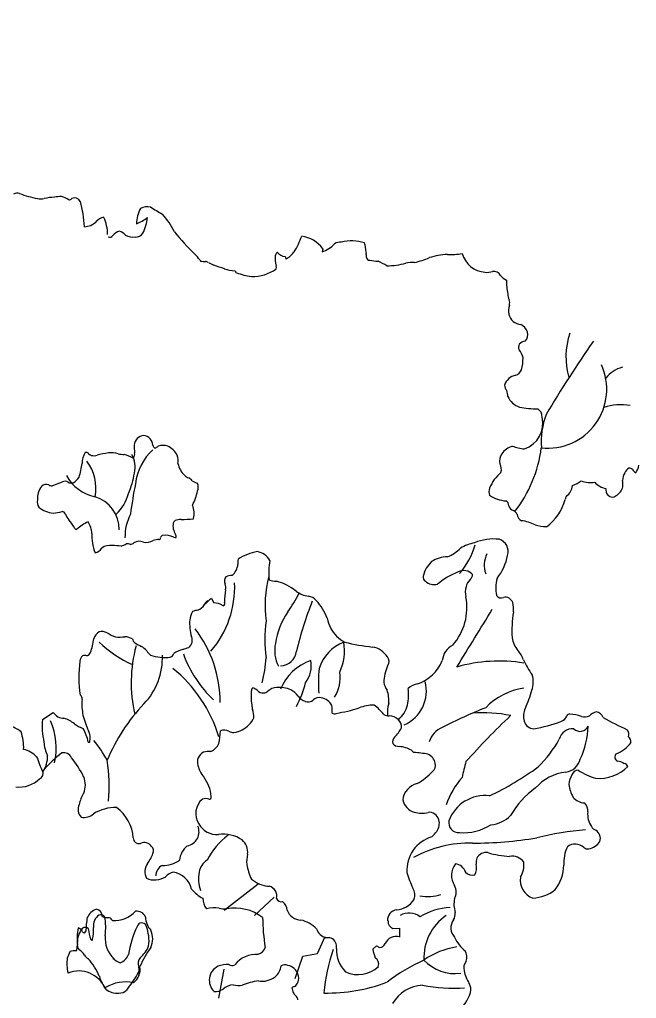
# Model space of a CAD drawing. Header units: millimetres. Extents: x -17017 to 2697, y 1903 to 18260.
# Drawn here: x -16954.924 to -16954.6, y 18241.395 to 18241.909 of the extents above; entities that cross this region are included whole.
import ezdxf

# ---------------------------------------------------------------- set-up
doc = ezdxf.new("R2010")
doc.units = ezdxf.units.MM
doc.linetypes.add('0', pattern=[0])
for name, color, linetype in [('1', 7, 'Continuous'), ('CAY', 94, 'Continuous'), ('DIENHOA', 3, 'Continuous')]:
    doc.layers.add(name, color=color, linetype=linetype)

# ---------------------------------------------------------------- blocks, each defined once
blk = doc.blocks.new('Cay73-mb')
at = {"layer": 'DIENHOA'}
for p, q in [((440.9, 1804.4), (439.4, 1797.5)), ((197.7, 1041.1), (202.8, 1031.3)), ((-171, 777.2), (-147.8, 792.3)), ((225.5, 360.7), (300.1, 418.1)), ((291.5, 349.2), (334.5, 389.4)), ((594.1, 320.7), (608.7, 321.7)), ((608.7, 321.7), (608.7, 302)), ((429.2, 266), (446.4, 303.3)), ((558.4, 282.5), (550, 275.3)), ((380.4, 211.5), (397.6, 260.3)), ((397.6, 260.3), (429.2, 266)), ((214, 168.4), (225.5, 231.6))]:
    blk.add_line(p, q, dxfattribs=at)
for centre, radius, start, end in [((-225.8, 1908.1), 17.5, 74.1259, 117.8869), ((-132.8, 2164.7), 255.5, 249.7833, 258.8707), ((-174.6, 1950.1), 36.9, 258.2367, 281.7633), ((-141.1, 1795.5), 121.4, 91.91, 102.3339), ((-131.1, 1846.7), 71.5, 88.63, 101.3051), ((-148.5, 1852.8), 68.1, 59.2747, 73.7465), ((-113.2, 1919.9), 8.59, 266.4252, 317.1603), ((-101.1, 1900.6), 14.6, 29.769, 113.3761), ((-318.6, 1842.5), 239.3, 2.3939, 15.8497), ((116.3, 1854.8), 82.4, 152.9978, 177.2725), ((58.9, 1861.3), 34.7, 80.2895, 117.4642), ((330, 2304.8), 487.6, 237.042, 240.6102), ((-80.2, 1888.9), 36.4, 271.1012, 315.651), ((-28.7, 1837.9), 36.1, 103.4888, 134.9875), ((-115.5, 1836.2), 86.5, 359.472, 25.1544), ((-25.4, 1990.4), 144.5, 294.2624, 305.2058), ((-43.8, 1882.4), 102.2, 334.3492, 354.3533), ((-47.5, 1755.1), 186.2, 27.6707, 42.0617), ((4.4, 1816.4), 27.5, 105.4162, 141.9408), ((-14.9, 1811.5), 33.7, 42.1088, 69.1539), ((31.9, 1850.5), 20.5, 270, 323.1101), ((446.1, 2093.5), 414.1, 217.4627, 226.599), ((-24.2, 1837.5), 8.04, 244.5757, 329.0055), ((27, 1864), 34.3, 240.472, 278.2978), ((216.9, 1897.1), 189.7, 328.3451, 339.8521), ((386.7, 1765.6), 66.6, 35.5469, 82.8734), ((479.7, 1796.1), 23, 85.7036, 124.1657), ((503.2, 1729.5), 92.1, 71.9052, 103.6459), ((516.1, 1808.8), 17.8, 353.6719, 27.8919), ((357.1, 1781.7), 21.7, 135.0609, 155.5609), ((363.9, 1816.1), 29.3, 220.5949, 259.9042), ((327.2, 1837.3), 64.7, 301.1651, 322.1149), ((417.2, 1862.1), 68.3, 288.9744, 316.5079), ((569.9, 1806.8), 36.2, 180, 198.9204), ((436.9, 1780.3), 99.8, 2.8898, 8.5289), ((1.2, 1642.1), 219.9, 38.8551, 43.1977), ((178.8, 1782.6), 6.8, 201.7989, 228.1783), ((182.4, 1817.3), 40.6, 258.4234, 273.2057), ((181.9, 1757.2), 19.7, 62.4967, 82.0097), ((296.3, 1963.8), 216.4, 240.8921, 244.5629), ((393.9, 1783.2), 57.1, 172.5138, 196.8178), ((373, 1789.4), 14.4, 188.5289, 211.429), ((542.8, 1785.6), 6.17, 182.489, 276.2956), ((607.3, 2183.7), 409.3, 261.0254, 263.5791), ((503.3, 1640), 148.9, 58.7203, 66.9698), ((637.1, 1677.7), 96.6, 87.6068, 98.929), ((572.5, 2034.4), 269.1, 284.7812, 292.0851), ((726.6, 1607.8), 184.9, 94.2435, 106.6293), ((721.2, 1913.7), 121.8, 266.1219, 281.2601), ((799.7, 1809.6), 56.8, 195.6599, 265.3183), ((42.3, 1274.5), 519.4, 69.2785, 71.9374), ((264.3, 1898.1), 142.9, 254.493, 263.8059), ((240.4, 1830.6), 71.7, 258.4639, 263.704), ((236.7, 1739.4), 20.5, 38.1092, 53.6094), ((308.5, 1900.5), 158.5, 249.4154, 261.4596), ((286.3, 1836.5), 92.8, 269.2359, 304.8317), ((325.5, 1763.5), 14.1, 347.0082, 12.9918), ((578.9, 1929.6), 162.4, 270.6162, 285.4588), ((798.7, 1790.3), 37.5, 264.29, 289.9586), ((813.6, 1737.2), 18, 30.3291, 96.5456), ((856.1, 1766.8), 33.9, 217.2377, 245.4485), ((996.2, 1733.7), 154.2, 179.1574, 190.5316), ((870.9, 1705.5), 26.3, 180, 208.0753), ((829.6, 1686.2), 19.4, 343.7329, 21.0395), ((878.6, 1669.4), 32.5, 159.5177, 226.966), ((878.1, 1675.3), 36.7, 233.8447, 261.9406), ((861.2, 1613.2), 28.3, 18.9961, 65.3787), ((884.4, 1583.9), 18.9, 94.8435, 140.1005), ((869, 1616.9), 19.8, 314.364, 16.1459), ((3047.7, 193.4), 2459.9, 145.0373, 149.4875), ((1135.7, 1568.5), 163.9, 161.6213, 196.099), ((882.4, 1589.3), 14.2, 151.8189, 203.4087), ((844.2, 1560.1), 34.5, 10.0411, 43.0938), ((795.1, 1564.6), 83, 342.9981, 1.061), ((855.7, 1547.5), 20.2, 288.5958, 338.9605), ((932.5, 1497.6), 128.3, 263.4877, 24.7779), ((1110.6, 1482), 65.5, 103.8678, 142.6726), ((867.6, 1497.7), 31.2, 100.0794, 163.5515), ((859.6, 1509), 22.1, 186.341, 220.0614), ((718.3, 1466.5), 127.6, 6.9282, 12.8058), ((883, 1498.3), 41.4, 203.3203, 252.0128), ((908.7, 1645.4), 190.4, 258.3421, 270.3979), ((898.8, 1437), 21.2, 0.279, 58.1373), ((1093, 1341.2), 122.7, 81.03, 108.3007), ((861.1, 1424.3), 60.3, 289.6814, 12.2036), ((1089.2, 1382.1), 171.6, 159.4415, 183.9855), ((51.5, 1374.5), 22.1, 93.9497, 176.6183), ((47.4, 1373.9), 22.8, 4.1978, 83.5844), ((87.7, 1370), 58.6, 174.3034, 190.7879), ((76.5, 1375.1), 6.37, 175.4238, 248.6129), ((67.6, 1388.1), 20, 289.1701, 313.6634), ((91.9, 1341), 34.3, 72.1895, 107.8105), ((83.9, 1334.1), 43.6, 26.3116, 64.8518), ((874.2, 1322.7), 54.7, 111.1024, 141.2771), ((889.5, 1464.7), 97.4, 248.9514, 265.237), ((637, 1404.9), 283.1, 321.8403, 352.9416), ((-39.6, 1335.1), 45, 147.4119, 179.0119), ((-75.3, 1355), 4.92, 47.4164, 117.3995), ((-56.8, 1372.9), 20.8, 223.2742, 249.364), ((-58.4, 1374.4), 21.8, 254.7499, 288.6183), ((-9.5, 1206.7), 153, 96.6721, 105.9402), ((-20.5, 1313.6), 45.6, 71.4494, 98.5279), ((21.8, 1545.8), 191.1, 261.637, 265.687), ((-61.1, 1153.3), 213.4, 65.5366, 71.2474), ((-26.1, 1327.7), 57.2, 346.9803, 29.0524), ((16.2, 1356.5), 14.2, 320.7009, 10.3489), ((154.4, 1276), 123.4, 133.2954, 172.8756), ((84.2, 1340.9), 40.8, 352.1867, 17.9776), ((854, 1341.6), 27.2, 145.7476, 193.8989), ((-273.8, 1359.8), 190.7, 343.5028, 352.7833), ((-150.5, 1282.3), 96.1, 348.5444, 37.3186), ((175.3, 1347.5), 52.2, 193.5023, 226.0123), ((805.7, 1322.8), 25.1, 344.2208, 29.2006), ((1128.4, 1299.2), 32.8, 126.4738, 150.252), ((1106.8, 1307.1), 18.6, 57.4059, 83.291), ((1096.2, 1336.4), 34.8, 323.1266, 353.2656), ((-38.3, 1352.7), 91.3, 208.1614, 258.6002), ((-130.2, 1334.2), 48.5, 302.6477, 323.9632), ((-134.3, 1338.8), 165.7, 335.4873, 351.6568), ((158.3, 1331.1), 28.6, 227.7407, 249.6276), ((131.3, 1276.3), 32.8, 41.1425, 58.6841), ((881.1, 1253), 81.2, 129.1519, 159.2346), ((1124.9, 1299.8), 29.4, 147.8427, 182.2909), ((1133.5, 1332.1), 19.1, 209.3608, 240.6464), ((-140.1, 1259.5), 42, 141.6083, 184.5833), ((-163.1, 1277.2), 13, 64.0655, 140.1159), ((-151.3, 1297.6), 10.6, 235.0842, 275.4385), ((-231.2, 1536.3), 262.1, 287.9942, 293.3105), ((-122.4, 1284.3), 12.5, 55.1848, 114.4299), ((-107.3, 1317.2), 24, 250.7321, 277.8506), ((862.9, 1120.1), 848.4, 168.363, 172.8756), ((172.1, 1320.2), 27.5, 234.2598, 260.8017), ((143.4, 1284.9), 25.6, 338.8906, 18.4436), ((950.6, 1292.2), 35.9, 308.0853, 352.4188), ((958.6, 1359.2), 76.9, 291.0351, 307.3537), ((1025.5, 1343.5), 49.7, 246.0402, 281.0438), ((1064.6, 1319.3), 38.5, 219.6477, 260.8687), ((1064.8, 1293.5), 32.5, 300.9606, 344.2218), ((1033.1, 1289.1), 63.1, 355.9139, 8.6679), ((-78.3, 1191.8), 74.7, 359.3599, 72.906), ((-72.2, 1292.2), 91.4, 312.9801, 345.965), ((40.2, 1302.1), 129.8, 333.5395, 348.2557), ((822.6, 1274), 19.1, 155.7696, 204.2304), ((848.2, 1332.7), 79.2, 237.098, 264.4074), ((986.8, 1254.1), 17.1, 145.0613, 169.6939), ((1079.9, 1280), 21.4, 176.5313, 220.3429), ((1072.9, 1276), 13.5, 226.7393, 309.6813), ((-161.8, 1251.6), 20.7, 167.3624, 213.7231), ((-141.4, 1288), 60.9, 231.8524, 264.0889), ((120.8, 1227.2), 39.4, 342.3492, 25.5998), ((834.6, 1242.7), 12.6, 2.3134, 62.2444), ((861.5, 1247.3), 14.8, 196.2621, 253.7451), ((867.7, 1283.8), 105.7, 305.4898, 345.3947), ((-155.7, 1331.3), 104.2, 274.3972, 285.2348), ((-128.7, 1223.4), 7.39, 13.9834, 86.4249), ((67.8, 1333.4), 218.1, 209.7534, 213.6672), ((121.2, 1174.8), 112.2, 153.2062, 180.8069), ((842.4, 1211.3), 26.4, 30.4343, 55.623), ((883.5, 1226.9), 18.5, 186.9121, 241.526), ((-203.5, 1133.7), 119.5, 30.2481, 41.2784), ((-9.6, 1088.7), 134.8, 117.3847, 129.9771), ((-117, 1178.9), 54.2, 4.3892, 32.9976), ((146.6, 1198.6), 32.8, 167.8486, 190.3036), ((123.8, 1203), 9.61, 123.8984, 164.8289), ((134.9, 1161.6), 52.1, 93.5013, 108.4372), ((131.7, 1423.9), 210.4, 270, 277.2845), ((865.5, 1126.5), 84.7, 62.6484, 83.7589), ((930.4, 1285.8), 88, 252.8035, 269.1198), ((-97.6, 1194.5), 2.8, 192.0988, 299.0282), ((39.9, 1177.9), 103.1, 177.1126, 200.995), ((94.7, 1171.6), 8.14, 120.3729, 164.4708), ((96, 1129.5), 49.4, 66.6899, 96.338), ((589.3, 1375.6), 509, 201.0495, 202.5483), ((112.3, 1175), 8.85, 355.9149, 38.0133), ((-23.8, 1127.2), 29.8, 80.1087, 127.0833), ((-22.2, 984), 172.7, 82.3744, 88.8313), ((-45.1, 1267.9), 121.7, 292.1025, 297.9161), ((14.3, 1147.3), 13.3, 60.5938, 100.4879), ((18.2, 1174.7), 16, 279.4591, 308.9816), ((40, 1145.3), 20.6, 63.4825, 124.6859), ((53.1, 1202), 38.5, 264.1246, 297.3459), ((83.7, 1124.3), 45.4, 90.7265, 106.499), ((83.2, 1173.3), 3.65, 268.2649, 7.168), ((119.5, 1186.2), 11.9, 251.059, 277.9914), ((612.2, 1205.4), 168.1, 319.0363, 343.7384), ((791.9, 1067), 97.6, 101.5681, 120.9277), ((814.3, 1060.9), 110, 83.8808, 112.3768), ((817.4, 1143.4), 28.2, 342.7608, 72.3526), ((-57.7, 1158.5), 17.6, 274.4656, 334.9062), ((319, 1030.1), 115.2, 100.468, 123.1372), ((291.2, 1105), 39, 29.0622, 79.848), ((662.4, 1238.9), 118.6, 295.3329, 312.0156), ((843.6, 1113.6), 50.6, 150.9432, 201.428), ((727.5, 1157.7), 119, 322.0608, 349.0442), ((217.3, 1119.7), 38.5, 311.8567, 354.1543), ((283.7, 1119.9), 28.4, 166.5947, 188.4265), ((472.7, 1096.5), 149.9, 169.4547, 185.7034), ((718.5, 1076.9), 59.9, 131.859, 167.4639), ((711.3, 1073.6), 58.1, 88.2306, 124.423), ((241.9, 1062.2), 28.8, 87.8188, 115.5613), ((669.7, 1087.3), 10, 165.0349, 240.6569), ((792.4, 952.6), 156.6, 110.9312, 130.2987), ((748.6, 1075), 26.8, 43.6199, 117.1163), ((753.3, 1093.5), 14.7, 309.3839, 359.8973), ((33.5, 1065.9), 215.1, 319.373, 2.4369), ((240.6, 1079.4), 14.2, 141.8546, 207.7571), ((204.1, 1065.6), 24.9, 347.4719, 16.77), ((560, 1026.6), 245.1, 165.1356, 188.1308), ((345.7, 1156.6), 78.3, 253.505, 265.5243), ((310.7, 967), 115.3, 51.4234, 75.4739), ((684.6, 1101.9), 30.6, 229.686, 282.2577), ((779.4, 1062.2), 26, 129.8787, 170.1284), ((906.5, 1062.6), 87.9, 165.5274, 189.6999), ((496.4, 1023.5), 270.4, 172.1917, 177.9547), ((82.5, 1210.6), 345, 324.8426, 332.6578), ((419.9, 1108.3), 63.4, 233.8231, 260.4203), ((793, 1054.6), 41.1, 162.8575, 194.0443), ((830.2, 1054.3), 12.2, 212.4755, 294.1312), ((155.5, 1044.3), 31.6, 293.84, 327.9921), ((330.8, 874), 213.6, 128.5581, 134.0625), ((196.9, 1022), 15.6, 117.2912, 159.4451), ((202.8, 993.5), 37.8, 57.0781, 90), ((221.8, 1030.2), 5.26, 287.355, 33.7671), ((1222.9, 720.7), 864.3, 158.6803, 166.2656), ((405.9, 1017.8), 28.2, 42.449, 82.8792), ((335.7, 954.1), 123, 20.9548, 42.2907), ((632.5, 1020.7), 123, 318.4207, 11.2162), ((839.3, 1026.6), 17.1, 18.5912, 104.034), ((793.8, 1017.6), 63.4, 354.5774, 13.175), ((196, 989.3), 45.8, 149.472, 173.6602), ((169.8, 983.2), 32.2, 92.764, 114.229), ((507, 915.7), 171.8, 145.9572, 170.8368), ((-8859, 6865.1), 11300.4, 328.0874, 328.83841), ((1126.7, 970.1), 272.9, 171.2601, 183.1585), ((250.1, 985.8), 99.9, 175.0881, 196.476), ((568.3, 951.7), 254.2, 170.9089, 189.0911), ((512.1, 1006.7), 62.1, 187.9482, 208.9423), ((-31.2, 943.3), 29.6, 122.3878, 161.1479), ((-41.2, 941.1), 27.7, 65.5635, 102.0955), ((27.8, 1056), 106.5, 237.3375, 248.3603), ((-49.6, 813.2), 266.5, 0.1794, 37.3064), ((531.9, 1019.8), 85.9, 210.2181, 239.8161), ((-196.7, 970), 138.6, 340.3473, 352.8693), ((128.6, 1126.2), 251.7, 225.7366, 245.7369), ((-4.7, 1096.4), 139.6, 267.2071, 275.4575), ((6.7, 918.3), 39.2, 61.6132, 87.3368), ((40.2, 956.1), 15.2, 192.5281, 230.328), ((74, 1006.5), 75.8, 235.0064, 247.5112), ((136.9, 949.5), 19.1, 306.2943, 24.559), ((412.4, 927.6), 76.6, 168.3215, 206.9105), ((519.6, 861.9), 90.3, 111.446, 163.0672), ((376.3, 926.8), 111.9, 335.2692, 9.8667), ((622.1, 1523.9), 593.5, 257.0129, 262.9829), ((909.1, 963.2), 55.5, 188.4209, 220.0032), ((-79.6, 929.7), 14.9, 291.8026, 334.7294), ((326.8, 857.7), 304.2, 164.8162, 193.1398), ((24.3, 900), 41.9, 39.4764, 60.4598), ((78.6, 937.2), 24.3, 205.768, 234.9577), ((101.3, 928.2), 16.5, 293.9638, 332.5682), ((148.2, 878.8), 52.8, 104.3601, 127.6493), ((101.4, 1057.1), 131.5, 284.8273, 290.8124), ((377.6, 1006.7), 256.2, 199.7485, 226.8775), ((348.7, 929), 34.7, 270.2106, 354.8051), ((541.6, 887.9), 47.7, 32.3524, 80.299), ((743.8, 901.5), 42.2, 117.2514, 174.3973), ((827.1, 889.8), 54.6, 18.1845, 43.706), ((182.5, 870.2), 274.1, 172.8676, 188.3721), ((-69.7, 901.9), 19.8, 135.2756, 173.1522), ((-78.8, 899.6), 17, 73.8352, 107.022), ((-52.3, 910.7), 143.1, 315.9068, 2.6387), ((95, 1004.9), 92.7, 250.8653, 278.079), ((5.4, 932.9), 312.6, 345.9625, 356.0906), ((450, 803), 108.7, 108.8845, 158.5643), ((354, 894.4), 61.9, 322.8961, 10.6206), ((571.1, 903.5), 14.6, 320.9508, 42.6311), ((619.8, 938.7), 88.4, 288.6475, 338.0451), ((825.8, 567.8), 336.6, 80.7883, 105.944), ((1044.2, 983.3), 182.1, 204.8264, 216.705), ((-81.6, 648.8), 309.1, 17.0334, 50.8585), ((709.6, 855.2), 278.4, 173.1886, 184.357), ((399.9, 868), 79, 327.4737, 8.7469), ((682.3, 852.3), 108.3, 157.1912, 177.3453), ((209.8, 902.6), 198.8, 330.7372, 346.7583), ((617.3, 866), 44.1, 191.3165, 215.1055), ((585.7, 839.6), 81.4, 293.8412, 14.422), ((654.4, 817), 38.5, 99.4215, 134.9829), ((841.3, 858.7), 59, 342.213, 15.4504), ((388.7, 827.7), 104.5, 172.2551, 190.5229), ((289.8, 841.8), 4.63, 124.4731, 180), ((285.6, 829.3), 16.4, 43.491, 84.2906), ((310.3, 851.7), 17, 220.6072, 276.0691), ((310.5, 851.9), 17.1, 275.289, 308.3056), ((339.3, 822.6), 24, 88.1828, 138.9393), ((345.6, 784.9), 62, 65.7529, 95.0852), ((354, 805.9), 39.4, 33.3403, 64.4025), ((518.2, 818.2), 66.9, 354.6745, 19.5839), ((525, 829.7), 103.2, 348.1044, 8.075), ((900.4, 703.5), 143.5, 98.3009, 136.3946), ((545.2, 948.1), 368.4, 336.5319, 343.0456), ((-95.5, 821.8), 11, 352.3997, 51.2326), ((35.9, 810.4), 120.9, 175.2803, 191.4577), ((413, 847.6), 32.9, 217.4663, 250.7597), ((408.7, 832.7), 17.5, 248.157, 310.35), ((433.4, 804.8), 19.9, 77.6388, 132.5606), ((432.5, 793.2), 31.4, 27.3278, 80.5386), ((649.9, 792.5), 67.9, 163.2913, 186.4827), ((-54.5, 879.1), 127.4, 222.9003, 229.3892), ((347.8, 529.6), 409.5, 136.5702, 157.2837), ((323.3, 808.8), 37.3, 180.1586, 195.7839), ((252.5, 783.5), 38, 355.5019, 23.4266), ((390, 795.6), 71.5, 356.0869, 9.6384), ((466.2, 798.8), 9.41, 238.6737, 293.9442), ((402.5, 1190.9), 406.3, 279.5592, 286.848), ((553.5, 719.8), 88.7, 90.4184, 112.0094), ((487, 720.6), 109.8, 37.6418, 53.1327), ((559.8, 827.6), 68.9, 312.0488, 343.845), ((1180.6, -168.2), 1043.9, 111.5865, 117.2975), ((790.1, 490.7), 300.9, 78.3117, 94.2178), ((919.3, 783.6), 40.4, 153.855, 195.0087), ((1049.5, 757.1), 38.5, 107.3931, 133.8021), ((1033.2, 772.5), 21.9, 24.1134, 77.2666), ((-23.1, 761.8), 148.7, 174.0801, 193.3082), ((-289.1, 714.7), 148.1, 347.214, 23.4967), ((-123.6, 814.9), 35.3, 247.0267, 269.0384), ((-146.3, 709.8), 73.2, 52.1185, 72.3998), ((103.6, 833), 192, 194.0701, 204.8369), ((243.2, 801.6), 51.7, 314.994, 335.9146), ((585.4, 807.6), 22.9, 240.1264, 270.9069), ((586, 756.2), 28.4, 45.3813, 90.544), ((593.9, 762), 18.8, 350.7681, 49.9419), ((1892, -323.7), 1521, 133.1898, 138.4657), ((901.9, 778.9), 22.3, 195.0079, 269.4579), ((834.3, 1126.9), 376.4, 280.3122, 289.6545), ((952.6, 793.7), 22.8, 291.3849, 335.3839), ((979.6, 781.6), 6.8, 84.7832, 157.1813), ((974.9, 690.8), 97.7, 71.6547, 86.9037), ((1012.6, 804.4), 22.1, 251.5525, 297.6021), ((1275.6, 1150.3), 430.7, 238.9024, 246.7335), ((-270.5, 682.6), 85.6, 51.9738, 68.1001), ((-318.4, 715.7), 106.3, 357.7958, 18.8108), ((-61.5, 818.5), 64.7, 231.8636, 251.2864), ((-177.6, 704.2), 109.1, 12.4067, 29.0728), ((-104.6, 735.8), 37.8, 349.3726, 26.0825), ((-1388.4, 948.6), 1618.2, 352.0301, 353.0262), ((226.3, 728.9), 24.7, 66.854, 110.2819), ((245.8, 764.6), 16.2, 233.1311, 274.3496), ((235.5, 811.7), 64.3, 280.3175, 313.5002), ((560.4, 781.6), 56.7, 310.5127, 336.4994), ((721.4, 712.8), 50.6, 112.803, 162.6445), ((986.7, 726.3), 30.4, 86.0873, 165.9625), ((1002.5, 770.4), 19.5, 225.0026, 335.6053), ((830.7, 769.9), 189.8, 335.297, 357.7092), ((1093.5, 744.5), 15.7, 340.81, 39.7849), ((-97.5, 730.8), 70.4, 182.5709, 207.6987), ((-69.5, 729.1), 2.12, 225.0214, 351.8228), ((-256.4, 567.9), 256.2, 27.8994, 39.4855), ((610.9, 727.4), 17.5, 140.7599, 190.6369), ((711.3, 873.4), 282.8, 314.9974, 330.3897), ((1098.8, 727.7), 15, 354.6488, 50.9885), ((-225.5, 654.5), 58.6, 44.5871, 76.8696), ((190.5, 684.2), 23.4, 114.7475, 198.8538), ((193.6, 649), 57.9, 86.9233, 102.8745), ((177.9, 743), 40.8, 297.4736, 332.5243), ((607.1, 735.7), 17.7, 220.604, 271.9011), ((599.6, 640.2), 78.2, 63.5405, 84.0745), ((660, 729.1), 31.7, 216.4667, 230.2548), ((1057.8, 767.4), 69.4, 290.0409, 323.7458), ((467.8, 932.4), 693.2, 199.9642, 202.933), ((-221.1, 697), 61.3, 325.4129, 0.9264), ((65.3, 456.8), 314.2, 128.1163, 138.4302), ((-124.8, 685.5), 18.9, 25.01, 101.8455), ((-274.1, 558.6), 214.2, 25.7337, 39.0497), ((-388.4, 631.7), 362.9, 354.8051, 8.8904), ((635, 535.5), 169.2, 77.9045, 88.4087), ((661.3, 677.2), 25.4, 9.1771, 69.0053), ((1695.9, 431), 976, 164.9208, 167.0043), ((965.8, 699.9), 38.4, 278.5797, 345.9625), ((1089.1, 694.6), 10.6, 134.9743, 188.125), ((1088.1, 694.6), 9.66, 188.9805, 244.8086), ((1082.1, 657), 28.9, 54.1231, 86.3119), ((-184.7, 660.9), 15.5, 298.6136, 16.2868), ((220.6, 687.4), 53.3, 191.6241, 222.338), ((577.6, 760.3), 141.4, 299.2834, 316.7597), ((668.5, 677.3), 18.4, 311.1994, 12.5277), ((516.1, 1217.1), 672.1, 295.4613, 306.0051), ((998.3, 651.5), 14.5, 90, 162.9942), ((1096.7, 829.9), 191.2, 239.0237, 251.5805), ((1044.2, 736.1), 87.9, 264.8531, 315.4725), ((1097.7, 670.6), 9.95, 22.6708, 82.2417), ((-222.1, 694.2), 64.8, 263.4294, 313.7529), ((-120.6, 633.8), 43.3, 335.8276, 24.1724), ((113.7, 601.8), 83.8, 4.8993, 36.3492), ((878.2, 534.3), 176.9, 138.9423, 161.5635), ((982.4, 560.7), 101.8, 96.115, 138.9864), ((1048.6, 623.6), 71.8, 153.377, 170.6327), ((656.5, 596.8), 41.3, 103.5822, 173.7722), ((1013.6, 474.9), 187, 125.3088, 150.4109), ((1062.4, 648.3), 85.6, 188.7539, 208.8772), ((-7.6, 573.3), 85.1, 149.7807, 167.9089), ((204.9, 571.6), 41.4, 130.6138, 212.9895), ((185.2, 580.8), 23.4, 71.8753, 107.8781), ((193, 607.4), 4.44, 262.3148, 20.8292), ((651.7, 610.2), 37.4, 193.8208, 252.7845), ((795.1, 526.8), 84.1, 83.1419, 159.862), ((1013.5, 628.9), 34, 220.1813, 267.8525), ((-67.9, 580.4), 25.3, 155.102, 221.6246), ((-11.3, 493.7), 91, 88.7807, 121.895), ((-60.3, 513.6), 87.4, 3.1788, 54.3202), ((996.7, 578), 22.9, 352.4841, 47.5151), ((-81, 597.4), 34.2, 260.3636, 309.2982), ((656.2, 625.5), 53.3, 252.9905, 285.8401), ((672.9, 551.9), 22.4, 16.321, 95.6098), ((664.1, 550.8), 31.3, 324.5097, 13.6701), ((737.4, 551.6), 21.7, 168.8739, 274.3983), ((801.9, 616.4), 69.5, 275.0324, 314.9974), ((1064.6, 569.6), 45.5, 173.2404, 214.8563), ((139.4, 532), 31.3, 280.6503, 23.2005), ((209.1, 570.4), 44.4, 208.7023, 275.281), ((747.4, 643), 113.4, 265.7967, 302.2733), ((1063.4, -101.8), 639.4, 94.3854, 104.035), ((1041, 549.6), 15, 203.5174, 254.1617), ((1025, 516.8), 21.9, 343.224, 56.9996), ((39.9, 518.9), 12.9, 181.8572, 284.3857), ((333.6, 393.8), 164, 127.348, 152.4451), ((222.7, 451.8), 75, 55.824, 97.3006), ((242.8, 487.6), 34.3, 351.8696, 49.9808), ((701.9, 445.1), 79, 107.1407, 143.9957), ((640.5, 565.9), 59.2, 310.0443, 325.9205), ((767.8, 1374), 867, 270, 279.3329), ((51.3, 488.8), 19.4, 34.9836, 115.1446), ((60, 490.9), 11.6, 326.8297, 51.11), ((174.2, 464.9), 46.5, 128.6573, 174.1174), ((704.3, 446.7), 80, 145.9613, 182.9272), ((760.8, 255.5), 251.6, 88.4177, 119.0524), ((1050.5, 463.4), 83.7, 154.7791, 183.2404), ((991.8, 477.2), 27.7, 46.3276, 127.9527), ((1020.8, 511.4), 17.2, 235.4051, 273.5731), ((1011, 536.3), 43.4, 284.3999, 323.5911), ((9.3, 502.1), 62.9, 321.349, 343.8506), ((338.7, 466.3), 64.1, 165.1013, 185.4235), ((821.4, 462.4), 46, 164.9688, 181.6457), ((797.8, 462.8), 23.8, 82.0636, 151.0255), ((861.9, 690.9), 213.4, 253.4481, 266.4709), ((854.5, 448.2), 30.3, 34.3542, 100.9217), ((83.2, 444.7), 30.7, 143.9573, 207.4671), ((102.2, 435), 26, 116.563, 179.4216), ((93.3, 515.9), 57.7, 267.3351, 306.8674), ((210.9, 435.9), 40.8, 123.926, 168.6891), ((395.5, 481.6), 122.5, 190.046, 205.7071), ((762.2, 436.7), 40.3, 141.72, 213.676), ((726.8, 434.3), 27.7, 19.7386, 82.2406), ((746.3, 452.5), 30.4, 330.5995, 16.4549), ((833.9, 458.4), 46.1, 326.2862, 8.6344), ((882.4, 458.7), 84.5, 321.1558, 0), ((74.1, 469.5), 43, 245.1018, 303.6984), ((125, 406.9), 38.2, 106.7042, 135.2392), ((107.1, 395.5), 48.5, 12.9907, 81.7633), ((250.9, 429.4), 81.2, 169.7355, 198.4365), ((328.6, 479.9), 67.3, 229.8098, 265.8846), ((950.8, 549.9), 343.6, 198.1904, 204.2311), ((767.6, 456.6), 19.7, 221.3062, 285.0055), ((913.2, 426.1), 41.4, 170.6949, 250.6101), ((220.5, 463.8), 87.6, 220.9591, 241.8984), ((318.4, 391.1), 22.3, 346.9683, 76.2402), ((617.6, 394.4), 24.5, 335.4583, 36.1953), ((701.4, 400.1), 30.8, 332.3666, 27.6334), ((227, 389.5), 47.9, 183.5469, 212.7551), ((350.8, 390.6), 11.5, 202.786, 281.6908), ((670.6, 480), 89.5, 258.6911, 288.461), ((782.6, 373.4), 55.4, 167.0239, 198.4258), ((894.6, 472.8), 86, 273.2163, 308.6347), ((205, 287.8), 77.9, 83.004, 103.532), ((228.3, 422.3), 58.8, 256.4033, 272.7242), ((249.1, 264.8), 100.4, 52.9961, 100.3168), ((337, 358.8), 26.1, 3.7512, 51.8456), ((598.5, 410.5), 49.2, 274.3254, 327.5982), ((727.4, 220.5), 146.2, 93.2752, 120.577), ((110.1, 310.4), 186.5, 169.3829, 178.691), ((-42.4, 330.7), 33.8, 109.0299, 155.5314), ((-32, 326.7), 27.9, 124.1938, 187.4846), ((-56.4, 347), 16, 358.2647, 79.4283), ((-43.4, 340.7), 10.1, 36.7697, 115.1169), ((-24.7, 400.5), 56.1, 253.7359, 270), ((-165.7, 322.1), 132.7, 352.5083, 10.6691), ((-33.1, 328.6), 17.8, 31.9991, 61.9368), ((-14.9, 402.1), 64.1, 267.2668, 316.8788), ((34.8, 337.8), 20.6, 22.3013, 98.1969), ((97.3, 346.5), 43.4, 181.1467, 223.0624), ((783.6, 351.9), 474.2, 180.8405, 188.8083), ((393.9, 371.9), 32.9, 200.2636, 268.531), ((605.8, 338), 23.8, 98.7967, 181.5877), ((629.4, 315.9), 38.5, 52.1184, 120.2542), ((773, 256.9), 111.5, 124.1392, 182.7266), ((697.9, 354.2), 32.2, 332.6049, 2.8782), ((67.8, 297.2), 163.1, 171.3066, 184.6036), ((-44.6, 289.4), 50.4, 140.9638, 181.4123), ((-96.3, 309.2), 13, 18.4307, 77.2801), ((-78.1, 313.7), 9.29, 39.2453, 126.9115), ((-136.2, 315.7), 76.9, 345.9842, 5.4929), ((235.1, 229.6), 221.1, 154.4564, 171.1326), ((45.6, 322.7), 10.3, 19.5649, 167.1782), ((-27.5, 293.6), 89, 352.4953, 21.4863), ((379.5, 274.7), 65.7, 43.8111, 78.0735), ((599, 335.6), 15.7, 173.8429, 251.7423), ((749.6, 321.8), 29.1, 142.6603, 223.8156), ((-80.5, 315.7), 4.27, 214.7609, 345.2599), ((12.5, 327.3), 83.8, 185.266, 201.3925), ((26.6, 299.6), 61, 175.0644, 227.2495), ((23.9, 298), 45.7, 335.6115, 24.3885), ((458.9, 332.8), 34.4, 201.5336, 251.0767), ((450.1, 234.9), 65.4, 82.1274, 92.0668), ((449.2, 280.2), 21.9, 351.8745, 63.2045), ((601, 277.4), 25.9, 72.5833, 156.8365), ((803.8, 335.2), 82.3, 204.0659, 230.5126), ((-155.4, 288.4), 60.8, 343.8401, 355.9154), ((-82, 284.5), 13.4, 164.0062, 229.927), ((-63.5, 296.8), 1.95, 183.6858, 7.7526), ((204.7, 172.2), 175.5, 142.4517, 158.2034), ((-5.5, 311.4), 72.5, 311.1243, 336.0697), ((292.8, 286.5), 23.3, 287.8659, 342.0904), ((659.2, 480.3), 221.9, 243.009, 244.8616), ((564.6, 293.2), 13.8, 271.1108, 335.9734), ((757.2, 116.7), 165.4, 98.2905, 125.3088), ((-40.4, 244), 77.5, 170.54, 195.335), ((-149.8, 278.7), 39.7, 326.2736, 348.2345), ((-102.1, 241.3), 30.7, 80.5354, 106.8492), ((-107.9, 246.3), 32.8, 29.7075, 58.2637), ((-64.3, 269.9), 16.8, 205.8078, 246.77), ((-10.8, 273.5), 29.1, 288.461, 340.3936), ((58.9, 243.9), 21.1, 142.3763, 200.1574), ((297.2, 200.7), 63.6, 87.4667, 139.8524), ((839.4, 145.4), 397.4, 161.028, 175.0176), ((538.2, 273.6), 67.4, 177.0695, 224.9837), ((697, 309.2), 150.9, 192.967, 200.2852), ((545.8, 242.8), 17.1, 342.9572, 55.5275), ((731.4, 258.6), 24, 337.9012, 33.1481), ((-175.7, 161.7), 139.9, 23.0392, 41.5217), ((7.6, 277.7), 33.1, 220.8068, 253.7526), ((6.2, 231.3), 36, 305.9878, 9.6196), ((24.1, 230.9), 16, 322.1383, 20.8256), ((227.1, 207.6), 34, 116.0772, 225.9217), ((234.3, 178.4), 63.8, 88.5715, 110.339), ((242.5, 250.5), 10.7, 231.864, 304.5589), ((314.6, 242.8), 35.4, 308.773, 354.365), ((357.7, 225.9), 15.6, 62.7625, 120.2501), ((360, 212.2), 28, 17.8915, 79.9277), ((517.7, 284.2), 64.3, 244.9372, 313.7432), ((839.1, -136.4), 426.7, 114.5727, 127.2028), ((729.9, 315.9), 93.7, 223.2669, 277.4288), ((774, 234.3), 25.5, 143.3628, 194.0291), ((-91.9, 165.5), 62.4, 22.5353, 111.8001), ((47.2, 246.2), 98.7, 197.5923, 216.0941), ((-231.8, 380.1), 312.1, 321.5869, 329.3691), ((308.3, 251.8), 46.3, 260.131, 307.921), ((367.1, 212.3), 21.4, 337.3037, 23.3767), ((843.7, 250.6), 97.1, 193.3861, 211.2049), ((10.1, 122.9), 81.2, 77.6857, 122.293), ((246.9, 163.1), 34.4, 92.6405, 133.725), ((256.4, 256.6), 60.2, 259.3908, 278.3194), ((322.5, 47.7), 160, 97.9515, 111.0068), ((378, 188.5), 5.27, 101.4243, 148.1365), ((369.5, 223.7), 30.9, 284.0375, 292.0343), ((333.3, 231.5), 60.2, 322.6212, 332.8325), ((449.7, 557.2), 377.4, 269.0609, 290.365), ((665.1, 112.5), 84.9, 94.2626, 148.3902), ((724.6, 513.2), 322.9, 258.2327, 274.6152), ((735.9, 186.8), 28.2, 348.2378, 28.6073), ((-8.8, 215.7), 36.4, 229.2739, 277.1357), ((-4, 204.1), 24.5, 269.2395, 313.0683), ((204.8, 220.9), 37.7, 267.8422, 299.1295), ((413.4, 197.5), 40.4, 188.8622, 204.1435), ((389.6, 185.9), 13.9, 200.6191, 218.2312), ((349.9, 146.8), 42, 36.8673, 46.6479), ((373.2, 163.9), 13, 18.4333, 37.9968), ((687.5, 205), 79.8, 304.0913, 342.5095), ((394.4, 167.6), 8.91, 177.2348, 199.0239)]:
    blk.add_arc(centre, radius, start, end, dxfattribs=at)

msp = doc.modelspace()

# ---------------------------------------------------------------- linework, layer by layer
at = {"layer": '1', "linetype": '0'}
for centre, radius, start, end in [((-16951.07745, 18236.82598), 5.39083, 98.59271, 139.32059), ((-16951.05318, 18237.35649), 4.55285, 94.86926, 155.92282)]:
    msp.add_arc(centre, radius, start, end, dxfattribs=at)

# ---------------------------------------------------------------- block references
at = {"layer": 'CAY', "xscale": 0.0002401321913174146, "yscale": 0.0002401321913174146, "zscale": 0.0002401321913174146}
msp.add_blockref('Cay73-mb', (-16954.87045, 18241.35514), dxfattribs=at)

doc.saveas('drawing.dxf')
